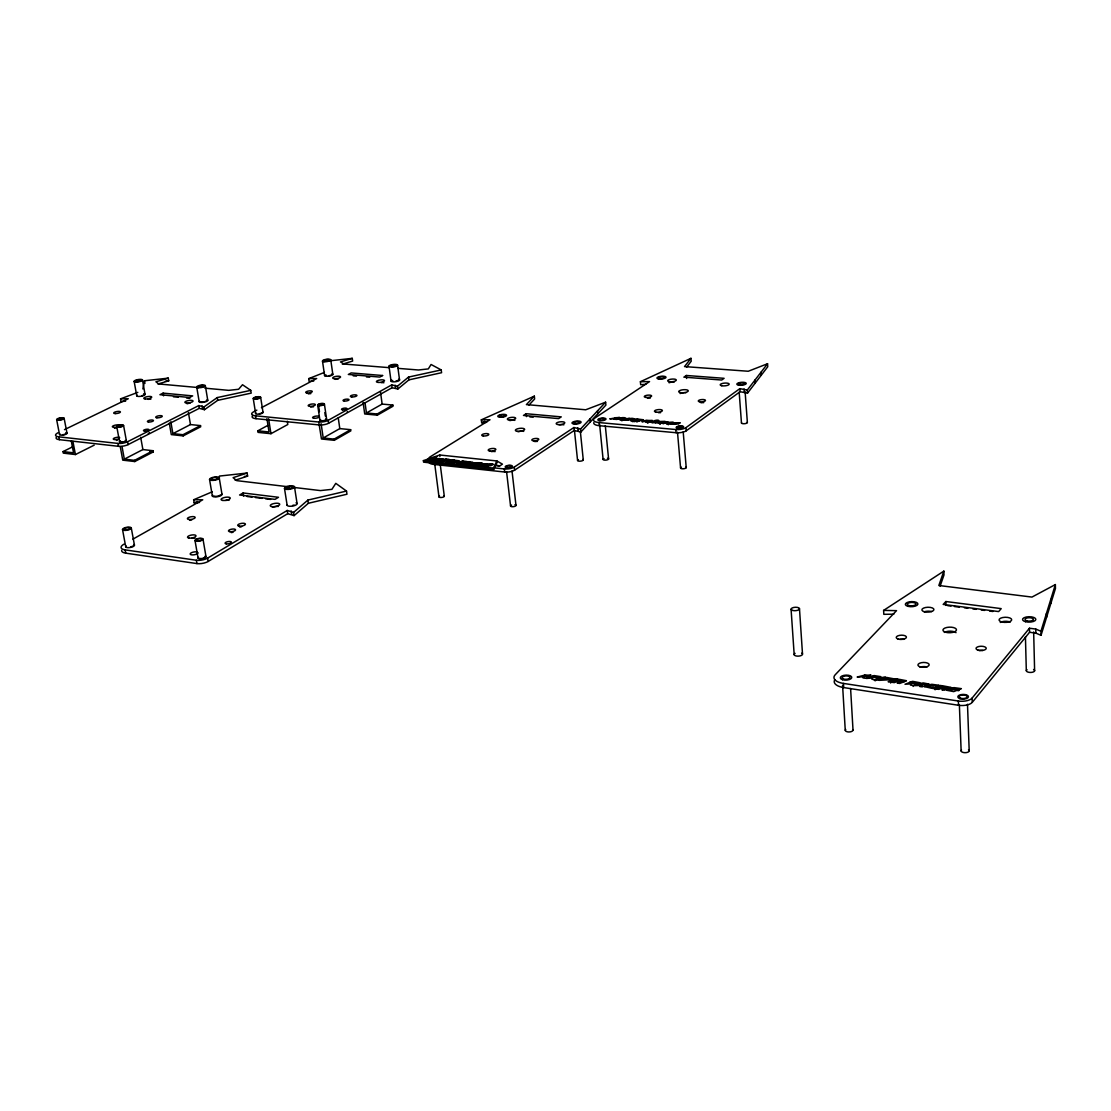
<?xml version="1.0" encoding="UTF-8"?>
<svg xmlns="http://www.w3.org/2000/svg" width="1111" height="1111" viewBox="0 0 1111 1111"><rect width="100%" height="100%" fill="white"/><g stroke="black" fill="none" stroke-linecap="round" stroke-linejoin="round"><path stroke-width="1.5" d="M462.593 463.468L464.217 464.342L462.593 463.468L466.453 462.329L471.772 462.759C475.772 463.44 467.273 459.912 466.898 462.94M467.217 462.44L467.051 461.565L462.884 461.107L460.773 461.593L460.843 462.454M458.954 461.565L458.871 460.732L454.635 460.246L452.955 461.468M491.312 464.815L491.395 465.537L493.076 464.287C486.201 463.718 475.064 466.856 490.479 465.065L487.173 466.787L484.452 466.495M446.053 460.037L445.969 459.329L442.317 459.787L438.553 461.62L444.594 460.023L449.844 460.44C453.205 461.371 447.455 457.413 444.942 459.926L445.025 460.634M432.846 460.315L436.498 459.857L434.457 461.19L432.846 460.315L436.706 459.19L443.095 459.773M443.095 459.898L443.011 459.065L438.817 458.579L437.137 459.801M481.618 463.801L481.535 463.079L477.855 463.537L474.078 465.398L479.508 464.426L479.216 462.829C477.063 464.315 468.703 461.315 469.328 464.884M468.995 464.106L474.98 464.079L475.077 464.801M219.214 479.327L219.464 476.063L247.114 473.05L247.614 476.105L235.143 480.23M142.847 388.947L144.472 380.754L168.275 378.143L168.747 380.823L157.929 384.017M834.805 679.724A15.623 6.819 -2.3 0 0 843.68 687.57L958.529 705.277A10.666 4.708 -0.7 0 0 972.264 702.346L1029.564 632.284L1035.841 633.117L1041.035 635.325L1055.45 588.483L1055.367 584.567L1031.966 597.079L938.837 585.497L943.836 571.123L883.606 610.397L883.814 614.314L893.813 614.189M1041.035 635.325L1040.938 631.256L1055.367 584.567M940.1 586.164L943.989 574.942L943.836 571.123M493.59 469.647L497.034 462.495L496.853 460.954L439.748 455.01L423.388 460.648L423.597 462.162L493.59 469.647L493.409 468.092L496.853 460.954L502.45 464.162L499.589 466.037L494.548 465.509M593.802 422.652A11.138 3.583 -5.7 0 0 599.412 425.707L676.099 432.721A7.471 2.444 -5 0 0 686.154 430.86L740.107 391.711L747.509 393.155L767.757 366.727L767.548 363.741L748.258 371.255L684.515 366.588L690.959 358.325L691.195 361.256L686.598 367.185M747.509 393.155L747.272 390.072L767.548 363.741M883.606 610.397L896.535 610.647L835.236 674.738A15.637 6.805 -2.4 0 0 843.443 683.418L958.362 701.027A10.666 4.694 -0.8 0 0 972.111 698.083L1029.453 628.229L1035.744 629.062L1040.938 631.256M945.864 601.523L943.197 604.412L998.664 611.578L1001.219 608.62L945.864 601.523L946.017 605.439M428.929 461.732A10.804 3.569 -7.3 0 0 433.748 464.412L504.7 472.022A7.235 2.444 -6.6 0 0 514.601 470.175L574.193 430.499L580.872 432.012L605.898 405.084L605.606 402.196L585.691 409.778L526.406 404.598L534.335 396.155L534.641 399.002L528.989 405.043M580.872 432.012L580.567 429.04L605.606 402.196M121.682 550.362A12.068 4.138 -10.4 0 0 125.737 553.153L196.939 563.583A8.055 2.861 -9.8 0 0 208.146 561.472L287.735 513.671L294.096 515.629L308.386 503.269L346.965 494.228L346.507 491.062L335.786 483.354L331.911 489.34L320.44 490.59L293.11 487.34M294.096 515.629L293.596 512.407L307.9 500.075L346.507 491.062M252.891 415.472A10.221 3.055 -8.6 0 0 256.002 418.68L319.163 424.93A6.805 2.083 -8.1 0 0 328.62 423.235L392.086 387.725L397.835 389.031L408.917 379.865L441.581 372.713L441.22 369.935L431.068 364.491L428.318 368.908L418.444 369.991L397.696 368.338M397.835 389.031L397.46 386.211L408.542 377.073L441.22 369.935M461.634 463.37L460.371 463.94L461.62 462.593L461.704 463.315M645.81 384.281L640.672 384.712L640.394 381.712L649.546 381.601L594.829 418.083A11.152 3.569 -5.7 0 0 599.107 422.583L675.821 429.526A7.485 2.444 -5 0 0 685.89 427.679L739.87 388.642L747.272 390.072M56.342 437.262A10.318 3 -10.1 0 0 59.369 439.678L118.502 446.316A6.874 2.055 -9.8 0 0 128.084 444.622L199.258 408.362L204.438 409.723L217.687 400.349L251.197 393.127L250.753 390.364L242.504 384.739L238.601 389.267L228.769 390.35L204.882 388.17M58.244 432.651A10.332 2.986 -10.1 0 0 58.827 436.845L117.96 443.428A6.874 2.041 -9.7 0 0 127.557 441.734L198.786 405.571L203.966 406.932L217.228 397.585L250.753 390.364M480.619 464.398L480.521 463.676C495.214 463.954 479.785 463.565 476.3 464.926L477.952 465.801L483.618 464.148M472.842 462.329L471.772 462.759M686.348 375.476L683.876 377.157L721.692 380.031L724.108 378.323L686.348 375.476L686.598 378.476M467.12 461.732L460.773 461.593M458.857 460.857L452.51 460.857L448.747 462.704M450.913 460.01L449.844 460.44M442.997 459.176L441.928 459.607M494.201 467.87L504.338 468.939A7.235 2.43 -6.6 0 0 514.24 467.106L573.887 427.527L580.567 429.04M575.012 423.569L575.109 423.499A2.889 0.93 -6 0 0 579.414 422.277A2.889 0.93 -6 0 0 575.095 421.888A2.889 0.93 -6 0 0 575.123 423.499M526.183 413.723L523.475 415.431L558.611 418.611L561.263 416.875L526.183 413.723L526.503 416.611M123.988 544.154A12.082 4.125 -10.3 0 0 125.14 549.876L196.355 560.25A8.055 2.847 -9.8 0 0 207.576 558.139L287.221 510.463L293.596 512.407M363.089 402.376L364.714 413.972L377.351 415.167L392.975 406.237L392.822 405.057L382.142 404.085L366.449 412.973L365.019 402.737M256.835 410.126L253.766 411.75A10.221 3.041 -8.6 0 0 255.558 415.82L318.732 422.013L321.468 438.998L334.3 440.317L350.812 430.874L350.632 429.665L339.799 428.596L323.218 437.984L321.107 423.694M243.142 492.965L239.587 495.006L275 499.367L278.514 497.297L243.142 492.965L243.656 496.089M366.449 412.973L377.198 413.986L392.822 405.057M323.218 437.984L334.119 439.109L350.632 429.665M132.903 539.141L202.744 499.797L193.633 499.756L194.175 502.894L199.522 502.464M318.732 422.013A6.819 2.083 -8.1 0 0 328.189 420.333L391.711 384.906L397.46 386.211M267.668 425.485L257.808 430.818L258.044 432.387L270.959 433.707L287.791 424.513L287.291 421.208M261.432 407.695L316.677 378.532L308.705 378.643L309.108 381.392L313.746 381.004M122.029 446.539L124.335 459.149L134.542 460.343L153.054 450.719L153.276 451.913L134.764 461.551L122.738 460.148L120.266 446.664M169.289 423.083L171.302 434.609L183.176 435.887L200.702 426.763L200.508 425.596L190.467 424.569L172.899 433.637L170.83 421.763M462.731 463.842L465.703 462.259L460.287 463.218M172.899 433.637L182.982 434.707L200.508 425.596M124.335 459.149L142.888 449.566L153.054 450.719M441.261 460.537L441.581 459.704L436.206 460.662L436.29 461.384M440.484 460.704L437.873 461.551L437.79 460.843M73.159 446.566L63.035 451.594L63.327 453.135L75.423 454.552L94.185 445.164M163.123 393.127L159.928 394.697L189.495 397.488L192.675 395.891L163.123 393.127L163.595 395.849M64.466 429.638L128.265 398.752L120.543 398.849L121.043 401.571L125.612 401.182M913.089 685.473L917.908 683.571L909.951 682.376L905.021 684.251L911.714 683.834L910.478 685.084L913.089 685.473L913.131 686.445M879.232 677.752L871.427 676.585L866.497 678.446L872.788 677.946L871.871 679.252L874.399 679.64L879.232 677.752L879.273 678.724M640.394 381.712L690.959 358.325M534.335 396.155L481.327 419.833L481.674 422.722L484.757 421.347M618.16 418.153L615.466 419.361L613.744 419.208L615.258 418.541L609.786 418.847L619.646 417.5L615.05 417.75M194.175 502.894L197.286 501.561M193.633 499.756L212.27 491.798M427.068 460.398L426.971 459.69L436.692 458.357L436.79 459.898M431.249 459.301L432.346 460.121L430.762 460.787L432.262 459.412L426.971 459.69M436.206 460.662L437.526 460.051L436.498 459.857M308.705 378.643L324.412 372.421M958.043 689.931L953.724 691.611L946.614 690.25L950.544 688.473L953.071 688.848L950.405 689.889L955.502 689.556L958.043 689.931L958.085 690.917M959.112 689.514L961.362 688.639L954.03 687.626L950.988 688.292L959.112 689.514L959.14 690.5M936.712 686.154L938.962 685.279L931.81 684.293L928.768 684.959L936.712 686.154L936.754 687.14M935.073 688.792L942.697 685.848L940.184 685.459L932.56 688.417L935.073 688.792L935.115 689.778M890.605 682.085L895.535 680.21L893.077 679.835L888.147 681.71L890.605 682.085L890.661 683.057M875.482 679.793L880.412 677.932L882.856 678.307L877.926 680.168L875.482 679.793L875.537 680.765M880.856 677.766L885.55 677.279L880.856 677.766L880.912 678.738M634.853 419.889C635.284 419.153 632.839 417.361 628.687 418.958L628.757 419.694M120.543 398.849L137.82 392.364M626.34 419.125C626.785 418.43 624.299 416.625 620.202 418.208M486.479 464.648L485.535 464.204M879.676 677.585L880.87 676.655L874.121 675.571L871.871 676.418L879.676 677.585L879.718 678.557M645.713 420.611L641.936 421.722L646.449 421.319L645.588 422.041L647.324 422.194L651.032 421.083L651.102 421.819M625.451 418.666L619.855 418.305L616.091 419.416L620.563 419.014L619.702 419.736L621.396 419.889L625.104 418.778L625.174 419.5M247.114 473.05L233.074 477.674L236.754 480.646L289.693 486.937M342.355 364.2L352.645 361.047L352.27 358.353L340.494 361.936L344.104 364.061L389.058 367.644M670.294 422.791L666.517 423.916L671.974 422.93L672.03 423.68L670.35 423.527M674.474 423.152L672.419 423.763L677.71 423.624C662.017 425.513 672.905 422.305 680.251 422.874L673.127 422.902M657.17 421.625L653.393 422.735L651.726 422.597L653.823 421.972L648.06 422.263L648.13 422.999M658.323 421.597L665.35 421.541L657.99 421.694L654.948 422.833L661.226 422.777L657.587 422.458L659.656 421.847M660.392 424.096L660.323 423.36L667.85 421.763L664.447 422.138L664.503 422.874M665.781 422.388L660.323 423.36M666.933 422.361C682.112 422.374 666.794 422.374 662.809 423.583L668.266 422.611M168.275 378.143L155.915 381.795L158.79 383.975L198.05 387.545M476.397 465.634L481.73 463.954L481.827 464.662L480.258 464.495L479.98 462.912L478.299 464.148M634.409 419.597L630.631 420.708L636.048 419.75L636.117 420.486L634.409 419.597L638.117 419.139L634.742 419.5L634.812 420.236M481.313 465.453L485.174 464.315L481.396 466.176L479.744 465.287L479.827 466.009M633.145 421.666L636.853 419.819L643.505 419.764L638.922 419.208L637.27 420.444M633.076 420.93L638.506 419.958M487.59 465.273L487.507 464.551L485.41 465.176L490.479 465.065M636.784 421.986L640.491 420.139M642.144 420.291L636.714 421.25M648.06 422.263C665.072 422.124 658.24 417.917 652.254 421.777M464.134 463.634L468.134 463.204L465.995 463.829L467.634 464.704L473.73 463.106L473.814 463.815L472.175 462.94M463.967 463.801L466.453 462.329M465.995 463.829L471.411 462.856L471.508 463.579M622.202 420.68L622.132 419.958L629.604 418.375L626.243 418.736L626.312 419.472M473.994 464.676L479.41 463.704M672.822 423.444L672.308 422.833M439.984 461.065L443.844 459.94L440.081 461.787L438.456 460.912M440.817 461.857L440.734 461.148L444.386 460.69M446.455 462.454L446.372 461.745L453.885 460.162L454.135 461.732M453.885 460.162L450.58 460.523L450.677 461.232M446.372 461.745L451.774 460.787L451.858 461.496M450.566 461.87L447.997 462.62L447.9 461.912M450.233 460.621L450.33 461.329L453.968 460.871M448.65 461.995L454.052 461.023M455.899 461.218L450.274 462.87L450.191 462.148M453.566 462.509L457.44 461.384L453.663 463.231L452.038 462.343L453.663 463.231M456.982 463.579L460.759 461.732M456.885 462.856L461.593 462.551M651.379 420.972L652.365 420.444L645.699 420.472L651.379 420.972L651.435 421.708M458.329 461.857L457.788 461.273M473.592 463.287L472.522 462.829L479.216 462.829M487.368 464.745L486.299 464.287L493.076 464.287M632.784 420.486L633.603 419.527L624.563 420.166L628.34 419.055L633.95 419.43M448.052 461.593L449.497 460.537L442.761 460.398L442.678 459.676L445.969 459.329M330.05 360.783L352.27 358.353M165.345 381.198L168.747 380.823M244.364 476.466L247.614 476.105M481.327 419.833L490.007 419.764L430.29 456.774A10.818 3.555 -7.3 0 0 428.554 459.19M481.674 422.722L486.618 422.319M353.229 375.824L356.534 376.101M366.449 376.921L369.755 377.198M622.132 419.958L627.534 418.986L627.604 419.722M529.836 416.917L533.183 417.222M173.441 396.794L178.357 397.252M186.565 398.03L189.856 398.335M257.808 430.818L269.029 431.971L266.918 418.583M436.692 458.357L432.262 458.579L432.36 460.968M479.98 462.912L481.535 463.079M438.414 460.079L441.664 460.412M483.702 464.87L485.271 465.037M474.98 464.079L471.606 463.718L471.703 464.44M490.562 465.787L488.909 464.898M430.665 460.079L435.123 459.024L435.206 459.732M476.3 464.926L477.952 465.801M423.388 460.648L493.409 468.092M149.846 451.524L153.276 451.913M63.035 451.594L73.548 452.816L71.312 441.164M247.017 496.506L252.072 497.131M255.447 497.547L262.168 498.381M265.543 498.797L270.598 499.422M947.697 605.662L951.058 606.092M954.405 606.523L959.432 607.175M964.459 607.828L967.82 608.259M972.847 608.911L976.194 609.342M981.221 609.995L984.582 610.425M989.609 611.078L992.956 611.508M937.934 686.334L940.448 686.709M941.67 686.89L949.752 688.112L951.016 687.376L943.933 686.029L936.295 688.973L938.823 689.362L943.753 687.445L941.225 687.07M937.49 686.515L940.003 686.89M461.579 463.218L460.565 462.398M496.867 465.217L499.589 466.037M56.633 419.611L59.536 434.554M58.827 436.845L59.369 439.678M72.895 441.317L75.423 454.552M64.132 418.291A3.805 1.069 -10 0 1 58.661 420.194A3.805 1.069 -10 0 1 58.369 418.361A3.805 1.069 -10 0 1 64.132 418.291L67.007 433.234M122.529 529.572L125.724 546.779M125.14 549.876L125.737 553.153M117.96 443.428L118.502 446.316M131.279 527.947L134.445 545.14M127.557 441.734L128.084 444.622M123.571 425.416L126.348 440.65M116.766 426.61L119.571 441.845M134.542 460.343L134.764 461.551M134.153 381.42L136.736 395.808M140.68 437.262L142.888 449.566M144.472 380.754L144.944 383.434M142.486 379.976L145.041 394.377M196.355 560.25L196.939 563.583M202.98 539.029L205.993 556.625M182.982 434.707L183.176 435.887M195.008 540.515L198.064 558.111M188.412 412.542L190.467 424.569M207.576 558.139L208.146 561.472M196.73 387.1L199.202 401.779M198.786 405.571L199.258 408.362M209.562 479.535L212.354 496.034M205.313 385.614L207.757 400.279M219.214 477.786L221.978 494.27M203.966 406.932L204.438 409.723M202.077 405.89L202.549 408.681M217.228 397.585L217.687 400.349M253.252 398.543L255.641 413.584M255.558 415.82L256.002 418.68M268.612 418.722L270.959 433.707M260.641 397.238L263.015 412.278M291.193 510.963L291.693 514.185M284.513 488.507L287.152 505.352M287.221 510.463L287.735 513.671M294.471 486.674L297.068 503.519M307.9 500.075L308.386 503.269M317.677 405.126L319.94 420.472M328.189 420.333L328.62 423.235M324.384 403.932L326.634 419.278M324.856 412.667L325.356 416.083M318.44 404.918L319.454 411.737M330.731 359.728L332.814 374.213M338.244 417.847L339.799 428.596M334.119 439.109L334.3 440.317M322.496 361.144L324.606 375.643M377.198 413.986L377.351 415.167M380.49 391.975L382.142 404.085M391.711 384.906L392.086 387.725M389.003 366.13L391.003 380.892M397.599 365.283A4.333 1.25 -7.4 0 1 390.878 367.033A4.333 1.25 -7.4 0 1 391.433 364.797A4.333 1.25 -7.4 0 1 397.599 365.283L399.557 380.059M395.21 385.211L395.585 388.017M408.542 377.073L408.917 379.865M431.818 458.676L431.915 459.385M428.568 459.857L428.665 460.565M442.261 461.315L442.345 462.023M439.748 455.01L439.928 456.51M439.595 460.093L439.692 460.801M440.192 464.134L444.289 496.117M438.817 458.579L438.901 459.287M435.387 458.912L435.47 459.621M434.359 460.468L434.457 461.19M434.637 463.245L438.984 496.909M446.705 459.412L446.803 460.121M444.594 460.023L444.678 460.732M444.192 459.843L444.483 461.398M442.317 459.787L442.414 460.496M458.426 463.023L458.524 463.745M454.635 460.246L454.718 460.954M452.358 460.01L452.608 461.579M452.121 460.676L452.205 461.398M467.55 463.995L467.634 464.704M466.051 462.148L466.148 462.87M463.718 462.634L463.801 463.356M462.884 461.107L462.981 461.829M461.898 463.398L461.995 464.106M479.771 463.593L479.855 464.315M477.452 463.356L477.536 464.065M475.55 464.842L475.633 465.565M473.23 464.592L473.314 465.315M487.298 465.37L487.382 466.092M487.09 466.065L487.173 466.787M486.604 463.773L486.687 464.495M485.938 464.398L486.021 465.106M482.299 463.162L482.382 463.87M482.771 465.44L482.854 466.162M506.574 471.744L510.574 506.102M504.338 468.939L504.7 472.022M514.24 467.106L514.601 470.175M512.004 470.925L515.976 505.283M580.386 431.832L583.275 459.912M577.803 427.888L578.123 430.86M574.484 430.735L577.567 460.454M573.887 427.527L574.193 430.499M590.094 418.819L590.399 421.763M599.621 424.36L603.092 459.329M599.107 422.583L599.412 425.707M597.565 410.806L597.857 413.736M605.314 425.68L608.592 459.01M627.882 418.889L627.951 419.625M625.896 418.847L625.965 419.569M621.396 419.889L621.466 420.625M636.853 419.819L636.922 420.555M636.395 419.639L636.464 420.375M634.728 421.083L634.798 421.805M632.284 420.861L632.353 421.597M647.324 422.194L647.394 422.93M659.503 423.291L659.573 424.027M651.838 421.152L651.907 421.888M668.197 424.069L668.253 424.805M664.1 422.236L664.17 422.972M663.628 422.055L663.698 422.805M678.529 423.388L678.599 424.124M677.502 432.221L680.571 467.953M675.821 429.526L676.099 432.721M685.89 427.679L686.154 430.86M683.196 431.86L686.223 467.606M739.87 388.642L740.107 391.711M739.176 392.239L741.468 423.027M745.106 391.669L747.37 422.472M744.106 388.961L744.328 392.044M761.049 372.185L761.257 375.212M754.994 380.045L755.216 383.087M791.088 609.356L794.184 654.712M799.476 608.606L802.503 653.976M843.443 683.418L843.68 687.57M842.582 685.362L845.263 730.33M850.595 688.501L853.012 730.038M874.399 679.64L874.454 680.599M958.362 701.027L958.529 705.277M967.487 704.263L969.195 750.647M959.362 704.61L961.14 750.967M972.111 698.083L972.264 702.346M1029.453 628.229L1029.564 632.284M1025.439 636.839L1026.314 670.558M1035.744 629.062L1035.841 633.117M1033.661 631.965L1034.619 670.78M1046.479 613.341L1046.562 617.355M1050.784 599.412L1050.867 603.384M924.283 611.814A6.027 2.458 -1.7 0 1 931.615 611.564M1000.289 622.452A6.319 2.583 -0.7 0 1 1010.274 622.104M899.896 639.353A5.097 2.139 -1.9 0 1 903.785 639.353M979.083 650.56A5.124 2.153 -0.8 0 1 982.985 650.435M920.2 667.183A5.638 2.416 -1.4 0 1 927.046 666.975M944.35 632.437A6.777 2.805 -1.3 0 1 956.029 632.673M1033.577 669.489A4.152 1.778 -0.1 0 1 1033.48 671.891A4.152 1.778 -0.1 0 1 1027.869 672.058A4.152 1.778 -0.1 0 1 1027.008 669.683M968.5 749.744A4.041 1.861 -0.3 0 1 968 752.133A4.041 1.861 -0.3 0 1 962.82 752.341A4.041 1.861 -0.3 0 1 961.529 750.022M852.859 729.594A3.875 1.778 -2.1 0 1 848.707 731.968A3.875 1.778 -2.1 0 1 845.749 729.427M801.725 653.143A4.18 1.778 -3.1 0 1 801.073 655.573A4.18 1.778 -3.1 0 1 795.42 655.754A4.18 1.778 -3.1 0 1 795.101 653.365M669.058 382.781A4.347 1.333 -5.2 0 1 674.238 382.073M647.463 398.28A3.652 1.153 -5.4 0 1 650.199 398.196M700.985 402.793A3.639 1.153 -4.9 0 1 703.749 402.64M658.545 412.723A4 1.278 -5.2 0 1 660.559 412.695M680.14 393.544A4.847 1.514 -5 0 1 683.473 392.78M684.723 392.711A4.847 1.514 -5 0 1 685.918 392.738M747.203 422.236A2.972 0.972 -4.4 0 1 744.648 423.694A2.972 0.972 -4.4 0 1 741.509 422.777M685.904 467.134A2.833 0.972 -4.9 0 1 684.918 468.495A2.833 0.972 -4.9 0 1 681.154 468.55A2.833 0.972 -4.9 0 1 681.487 467.203M607.425 458.26A2.764 0.93 -5.7 0 1 607.953 459.593A2.764 0.93 -5.7 0 1 603.898 460.01A2.764 0.93 -5.7 0 1 604.065 458.607M225.686 500.464A4.652 1.542 -9.3 0 1 229.06 500.311M272.612 507.255A4.805 1.625 -8.9 0 1 278.389 506.449M189.842 520.392A3.93 1.333 -9.7 0 1 191.772 519.906M239.809 527.197A3.888 1.347 -9.3 0 1 241.656 526.67M231.269 532.641A3.583 1.236 -9.4 0 1 233.088 532.294M191.911 538.321A4.305 1.486 -9.8 0 1 195.022 538.182M198.105 552.764A4.027 1.417 -9.9 0 1 193.092 554.903A4.027 1.417 -9.9 0 1 190.703 553.167A4.027 1.417 -9.9 0 1 196.953 551.931M294.054 505.033A3.18 1.083 -8.7 0 1 292.554 505.449M296.054 502.839A5.069 1.722 -8.7 0 1 293.457 505.922A5.069 1.722 -8.7 0 1 287.138 504.908M221.672 493.895A4.902 1.611 -9.3 0 1 217.048 496.798A4.902 1.611 -9.3 0 1 212.729 495.145M220.422 494.839A3.347 1.097 -9.3 0 1 219.117 495.756M218.367 496.006A3.347 1.097 -9.3 0 1 214.076 496.006M133.695 544.515A4.43 1.514 -10.4 0 1 133.139 546.57A4.43 1.514 -10.4 0 1 127.529 547.626A4.43 1.514 -10.4 0 1 126.154 545.932M132.612 546.112A3.027 1.028 -10.4 0 1 130.765 546.876M205.257 556.028A4.041 1.43 -9.8 0 1 204.896 557.944A4.041 1.43 -9.8 0 1 199.786 558.902A4.041 1.43 -9.8 0 1 198.397 557.319M204.966 556.625A3.083 1.083 -9.8 0 1 203.577 558.083M202.841 558.305A3.083 1.083 -9.8 0 1 199.411 558.319M335.397 379.351A3.986 1.153 -7.9 0 1 338.411 378.948M381.142 382.67A4.111 1.208 -7.6 0 1 383.92 382.767M308.33 393.919A3.347 0.986 -8.2 0 1 310.858 393.627M347.354 411.612A2.736 0.833 -7.9 0 1 347.188 411.834M310.733 407.181A3.652 1.097 -8.2 0 1 313.496 406.807M397.821 380.434A2.722 0.792 -7.5 0 1 395.78 381.198M392.627 380.934A2.722 0.792 -7.5 0 1 392.738 380.517M398.53 379.254A4.333 1.264 -7.5 0 1 398.349 381.004A4.333 1.264 -7.5 0 1 392.558 381.795A4.333 1.264 -7.5 0 1 391.739 380.17M331.939 373.754A4.194 1.194 -7.9 0 1 331.856 375.324A4.194 1.194 -7.9 0 1 326.578 376.24A4.194 1.194 -7.9 0 1 324.843 374.99M331.37 374.879A2.861 0.819 -7.9 0 1 328.425 375.782M326.12 375.601A2.861 0.819 -7.9 0 1 326.065 374.976M262.765 412.028A3.75 1.111 -8.6 0 1 259.321 414.07A3.75 1.111 -8.6 0 1 255.891 412.973M261.793 412.778A2.555 0.764 -8.6 0 1 259.391 413.695M325.926 418.875A3.416 1.042 -8.1 0 1 325.634 420.333A3.416 1.042 -8.1 0 1 321.065 420.958A3.416 1.042 -8.1 0 1 320.551 419.611M325.87 419.486A2.597 0.792 -8.1 0 1 324.718 420.361M324.106 420.527A2.597 0.792 -8.1 0 1 320.843 420.444M509.838 420.625A4.208 1.333 -6.6 0 1 514.865 420.361M559.68 424.874A4.361 1.403 -6.1 0 1 563.846 424.833M534.78 441.595A3.514 1.153 -6.4 0 1 537.418 441.456M491.479 451.621A3.875 1.278 -6.8 0 1 495.159 451.608M432.957 458.176A3.972 1.305 -7.3 0 1 434.082 457.482M434.929 457.19A3.972 1.305 -7.3 0 1 436.915 456.829M518.073 431.665A4.694 1.514 -6.5 0 1 523.684 431.374M582.886 459.468A2.861 0.972 -5.9 0 1 582.081 460.829A2.861 0.972 -5.9 0 1 578.248 461.009A2.861 0.972 -5.9 0 1 578.4 459.69M514.907 504.741A2.75 0.972 -6.6 0 1 515.31 506.144A2.75 0.972 -6.6 0 1 511.282 506.56A2.75 0.972 -6.6 0 1 511.588 505.102M443.789 495.728A2.68 0.93 -7.3 0 1 443.386 497.034A2.68 0.93 -7.3 0 1 439.789 497.395A2.68 0.93 -7.3 0 1 439.567 496.159M147.971 399.363A4.013 1.139 -9.3 0 1 150.846 399.196M187.092 403.793A4.125 1.194 -9.1 0 1 190.134 403.14M149.402 432.748A2.75 0.819 -9.5 0 1 148.277 433.443M116.433 440.414A3.43 1.014 -9.8 0 1 117.308 440.248M114.502 428.332A3.694 1.069 -9.7 0 1 116.28 427.874M119.516 438.526A3.43 1.014 -9.8 0 1 114.377 439.553A3.43 1.014 -9.8 0 1 114.572 437.942A3.43 1.014 -9.8 0 1 119.641 437.484M117.169 426.943A3.694 1.069 -9.7 0 1 112.364 426.735A3.694 1.069 -9.7 0 1 116.711 424.916A3.694 1.069 -9.7 0 1 119.266 426.055M204.438 401.626A2.736 0.792 -9 0 1 200.952 401.682M206.16 400.557A2.736 0.792 -9 0 1 206.146 400.765M206.965 399.779A4.347 1.25 -9 0 1 206.563 401.46A4.347 1.25 -9 0 1 201.063 402.432A4.347 1.25 -9 0 1 199.563 401.071M143.611 393.78A4.222 1.18 -9.4 0 1 144.277 395.28A4.222 1.18 -9.4 0 1 138.764 396.446A4.222 1.18 -9.4 0 1 137.139 395.141M143.458 395.058A2.875 0.805 -9.4 0 1 141.833 395.724M65.785 432.665A3.791 1.097 -10.1 0 1 66.243 434.082A3.791 1.097 -10.1 0 1 61.272 435.165A3.791 1.097 -10.1 0 1 59.952 433.929M65.688 433.734A2.583 0.75 -10.1 0 1 62.466 434.748M126.182 440.4A3.444 1.028 -9.7 0 1 124.599 441.9A3.444 1.028 -9.7 0 1 120.307 442.317A3.444 1.028 -9.7 0 1 120.405 440.956M125.237 440.511A2.625 0.778 -9.7 0 1 125.168 441.317M124.738 441.539A2.625 0.778 -9.7 0 1 121.599 442.136A2.625 0.778 -9.7 0 1 120.474 441.414M928.824 684.043L927.56 684.779L919.561 683.571L923.31 682.932L928.824 684.043M919.63 682.668L918.353 683.39L909.867 682.126L912.687 681.349L919.63 682.668M906.354 680.682L905.076 681.404L897.174 680.21L899.424 679.363L906.354 680.682M924.602 686.64L931.337 688.223L933.573 687.362L928.129 686.542L930.824 685.515L928.324 685.14L924.602 686.64M893.605 678.765L892.327 679.488L884.481 678.307L886.731 677.46L893.605 678.765M868.913 676.21L865.58 678.307L863.025 677.918L864.886 676.766L857.137 677.03L863.636 675.419L868.913 676.21M870.732 675.057L869.205 676.016L864.233 675.266L870.732 675.057M382.615 375.518L379.781 377.073L348.326 374.463L351.187 372.935L382.615 375.518M949.308 688.292L944.378 690.195L941.85 689.82L946.78 687.903L949.308 688.292M927.116 684.945L922.186 686.848L919.686 686.473L922.408 685.418L914.186 685.64L919.116 683.751L927.116 684.945M895.772 678.807L893.522 679.668L898.23 679.182L895.772 678.807M896.73 680.39L891.8 682.265L894.258 682.626L899.188 680.751L896.73 680.39M902.16 681.196L897.23 683.084L899.702 683.446L904.632 681.571L902.16 681.196M884.037 678.474L879.107 680.349L891.883 679.654L884.037 678.474M924.366 611.758A6.041 2.444 -1.7 0 0 933.907 609.786A6.041 2.444 -1.7 0 0 925.435 607.523A6.041 2.444 -1.7 0 0 924.366 611.758M1001.844 622.007A6.319 2.569 -0.8 0 0 1011.69 619.952A6.319 2.569 -0.8 0 0 1002.622 617.549A6.319 2.569 -0.8 0 0 1001.844 622.007M897.966 639.006A5.111 2.125 -1.9 0 0 906.34 637.589A5.111 2.125 -1.9 0 0 899.688 635.339A5.111 2.125 -1.9 0 0 897.966 639.006M978.208 650.199A5.124 2.153 -0.8 0 0 986.235 648.505A5.124 2.153 -0.8 0 0 978.93 646.477A5.124 2.153 -0.8 0 0 978.208 650.199M920.227 666.892A5.638 2.416 -1.5 0 0 929.157 665.017A5.638 2.416 -1.5 0 0 921.255 662.712A5.638 2.416 -1.5 0 0 920.227 666.892M1026.856 620.855A4.194 1.708 -0.5 0 0 1033.369 619.494A4.194 1.708 -0.5 0 0 1027.314 617.91A4.194 1.708 -0.5 0 0 1026.856 620.855M1025.495 621.702A6.68 2.708 -0.5 0 0 1035.841 619.535A6.68 2.708 -0.5 0 0 1026.203 617.022A6.68 2.708 -0.5 0 0 1025.495 621.702M907.854 606.314A6.319 2.555 -1.9 0 0 917.88 604.259A6.319 2.555 -1.9 0 0 909.062 601.898A6.319 2.555 -1.9 0 0 907.854 606.314M842.541 679.724A5.749 2.5 -2.4 0 0 851.734 677.766A5.749 2.5 -2.4 0 0 843.86 675.377A5.749 2.5 -2.4 0 0 842.541 679.724M843.332 678.932A3.916 1.708 -2.4 0 0 849.832 677.891A3.916 1.708 -2.4 0 0 844.957 676.016A3.916 1.708 -2.4 0 0 843.332 678.932M960.057 698.722A5.347 2.361 -0.7 0 0 968.459 696.916A5.347 2.361 -0.7 0 0 960.876 694.653A5.347 2.361 -0.7 0 0 960.057 698.722M960.487 698.152A4.083 1.791 -0.7 0 0 967.139 697.041A4.083 1.791 -0.7 0 0 961.779 695.083A4.083 1.791 -0.7 0 0 960.487 698.152M909.048 605.62A4.319 1.736 -1.9 0 0 915.881 604.217A4.319 1.736 -1.9 0 0 909.867 602.606A4.319 1.736 -1.9 0 0 909.048 605.62M945.78 632.298A6.791 2.805 -1.3 0 0 956.46 630.076A6.791 2.805 -1.3 0 0 946.878 627.451A6.791 2.805 -1.3 0 0 945.78 632.298M792.629 610.439A4.222 1.708 -3.3 0 0 799.448 609.05A4.222 1.708 -3.3 0 0 793.796 607.453A4.222 1.708 -3.3 0 0 792.629 610.439M669.086 381.642A4.347 1.333 -5.2 0 0 676.238 380.351A4.347 1.333 -5.2 0 0 670.669 379.254A4.347 1.333 -5.2 0 0 669.086 381.642M721.761 385.753A4.513 1.389 -4.7 0 0 729.122 384.42A4.513 1.389 -4.7 0 0 723.247 383.267A4.513 1.389 -4.7 0 0 721.761 385.753M646.005 397.419A3.666 1.139 -5.4 0 0 651.615 396.016A3.666 1.139 -5.4 0 0 646.283 395.405A3.666 1.139 -5.4 0 0 646.005 397.419M699.486 401.751A3.639 1.153 -4.9 0 0 705.429 400.654A3.639 1.153 -4.9 0 0 700.735 399.696A3.639 1.153 -4.9 0 0 699.486 401.751M655.726 412.042A4 1.278 -5.2 0 0 662.323 410.834A4 1.278 -5.2 0 0 657.24 409.751A4 1.278 -5.2 0 0 655.726 412.042M739.593 384.614A2.986 0.917 -4.6 0 0 744.453 383.726A2.986 0.917 -4.6 0 0 740.537 382.976A2.986 0.917 -4.6 0 0 739.593 384.614M738.454 385.114A4.75 1.472 -4.6 0 0 746.203 383.698A4.75 1.472 -4.6 0 0 739.954 382.503A4.75 1.472 -4.6 0 0 738.454 385.114M658.406 378.934A4.569 1.389 -5.3 0 0 665.933 377.587A4.569 1.389 -5.3 0 0 660.115 376.435A4.569 1.389 -5.3 0 0 658.406 378.934M599.954 420.736A4.097 1.305 -5.7 0 0 605.995 419.014A4.097 1.305 -5.7 0 0 599.801 418.472A4.097 1.305 -5.7 0 0 599.954 420.736M600.329 420.277A2.791 0.889 -5.7 0 0 604.676 419.236A2.791 0.889 -5.7 0 0 600.745 418.694A2.791 0.889 -5.7 0 0 600.329 420.277M677.432 428.277A3.75 1.222 -5 0 0 683.584 427.138A3.75 1.222 -5 0 0 678.779 426.082A3.75 1.222 -5 0 0 677.432 428.277M678.404 428.068A2.861 0.93 -5 0 0 682.779 426.985A2.861 0.93 -5 0 0 678.613 426.443A2.861 0.93 -5 0 0 678.404 428.068M659.379 378.532A3.125 0.944 -5.3 0 0 664.517 377.601A3.125 0.944 -5.3 0 0 660.545 376.823A3.125 0.944 -5.3 0 0 659.379 378.532M680.238 392.6A4.847 1.514 -5.1 0 0 688.195 391.155A4.847 1.514 -5.1 0 0 681.973 389.905A4.847 1.514 -5.1 0 0 680.238 392.6M222.811 500.45A4.652 1.542 -9.3 0 0 230.227 498.381A4.652 1.542 -9.3 0 0 223.978 497.603A4.652 1.542 -9.3 0 0 222.811 500.45M272.126 506.685A4.805 1.625 -8.9 0 0 279.722 504.533A4.805 1.625 -8.9 0 0 273.167 503.714A4.805 1.625 -8.9 0 0 272.126 506.685M189.398 519.517A3.93 1.319 -9.7 0 0 195.161 517.448A3.93 1.319 -9.7 0 0 189.273 517.212A3.93 1.319 -9.7 0 0 189.398 519.517M239.212 526.128A3.888 1.333 -9.3 0 0 245.406 524.364A3.888 1.333 -9.3 0 0 240.143 523.67A3.888 1.333 -9.3 0 0 239.212 526.128M229.824 531.669A3.597 1.236 -9.4 0 0 235.532 530.044A3.597 1.236 -9.4 0 0 230.713 529.391A3.597 1.236 -9.4 0 0 229.824 531.669M226.297 543.876A3.222 1.125 -9.5 0 0 231.421 542.404A3.222 1.125 -9.5 0 0 227.102 541.807A3.222 1.125 -9.5 0 0 226.297 543.876M189.064 538.071A4.305 1.486 -9.8 0 0 195.967 536.113A4.305 1.486 -9.8 0 0 190.259 535.321A4.305 1.486 -9.8 0 0 189.064 538.071M212.312 479.813A3.347 1.083 -9.3 0 0 217.673 478.355A3.347 1.083 -9.3 0 0 213.187 477.827A3.347 1.083 -9.3 0 0 212.312 479.813M211.354 480.355A4.916 1.583 -9.3 0 0 219.186 478.202A4.916 1.583 -9.3 0 0 212.632 477.424A4.916 1.583 -9.3 0 0 211.354 480.355M287.61 488.701A3.194 1.055 -8.7 0 0 292.637 487.298A3.194 1.055 -8.7 0 0 288.263 486.771A3.194 1.055 -8.7 0 0 287.61 488.701M286.485 489.368A5.083 1.68 -8.7 0 0 294.484 487.118A5.083 1.68 -8.7 0 0 287.527 486.299A5.083 1.68 -8.7 0 0 286.485 489.368M197.494 540.946A3.083 1.069 -9.7 0 0 202.035 539.307A3.083 1.069 -9.7 0 0 197.452 539.071A3.083 1.069 -9.7 0 0 197.494 540.946M196.466 541.251A4.055 1.403 -9.7 0 0 202.938 539.404A4.055 1.403 -9.7 0 0 197.564 538.668A4.055 1.403 -9.7 0 0 196.466 541.251M125.321 529.878A3.027 1.014 -10.3 0 0 129.89 528.308A3.027 1.014 -10.3 0 0 125.487 528.072A3.027 1.014 -10.3 0 0 125.321 529.878M124.043 530.364A4.444 1.486 -10.3 0 0 131.209 528.35A4.444 1.486 -10.3 0 0 125.446 527.572A4.444 1.486 -10.3 0 0 124.043 530.364M334.314 378.684A3.986 1.153 -7.9 0 0 340.549 377.06A3.986 1.153 -7.9 0 0 334.994 376.601A3.986 1.153 -7.9 0 0 334.314 378.684M378.115 382.406A4.111 1.208 -7.6 0 0 384.503 380.74A4.111 1.208 -7.6 0 0 378.684 380.254A4.111 1.208 -7.6 0 0 378.115 382.406M306.803 392.947A3.347 0.986 -8.2 0 0 312.247 391.683A3.347 0.986 -8.2 0 0 307.9 391.128A3.347 0.986 -8.2 0 0 306.803 392.947M351.743 396.946A3.319 0.986 -7.8 0 0 356.923 395.585A3.319 0.986 -7.8 0 0 352.27 395.169A3.319 0.986 -7.8 0 0 351.743 396.946M344.257 401.071A3.055 0.917 -7.9 0 0 349.021 399.821A3.055 0.917 -7.9 0 0 344.757 399.432A3.055 0.917 -7.9 0 0 344.257 401.071M342.674 409.862A2.736 0.819 -7.9 0 0 346.938 408.737A2.736 0.819 -7.9 0 0 343.118 408.376A2.736 0.819 -7.9 0 0 342.674 409.862M313.691 418.222A3.402 1.028 -8.2 0 0 319.246 416.944A3.402 1.028 -8.2 0 0 314.913 416.306A3.402 1.028 -8.2 0 0 313.691 418.222M309.608 406.32A3.652 1.097 -8.2 0 0 315.357 404.807A3.652 1.097 -8.2 0 0 310.302 404.335A3.652 1.097 -8.2 0 0 309.608 406.32M324.94 361.311A2.861 0.805 -7.9 0 0 329.439 360.158A2.861 0.805 -7.9 0 0 325.454 359.853A2.861 0.805 -7.9 0 0 324.94 361.311M324.162 361.714A4.208 1.18 -7.9 0 0 330.759 360.033A4.208 1.18 -7.9 0 0 324.912 359.575A4.208 1.18 -7.9 0 0 324.162 361.714M391.78 366.533A2.722 0.778 -7.4 0 0 396.002 365.436A2.722 0.778 -7.4 0 0 392.127 365.13A2.722 0.778 -7.4 0 0 391.78 366.533M319.315 405.348A2.611 0.778 -8.1 0 0 323.565 404.362A2.611 0.778 -8.1 0 0 320.204 403.89A2.611 0.778 -8.1 0 0 319.315 405.348M319.024 405.626A3.43 1.028 -8.1 0 0 324.398 404.21A3.43 1.028 -8.1 0 0 319.649 403.765A3.43 1.028 -8.1 0 0 319.024 405.626M255.724 398.724A2.569 0.75 -8.6 0 0 259.488 397.53A2.569 0.75 -8.6 0 0 255.627 397.432A2.569 0.75 -8.6 0 0 255.724 398.724M254.683 399.085A3.764 1.097 -8.6 0 0 260.641 397.53A3.764 1.097 -8.6 0 0 255.516 397.071A3.764 1.097 -8.6 0 0 254.683 399.085M509.338 420.069A4.222 1.333 -6.6 0 0 515.698 418.291A4.222 1.333 -6.6 0 0 509.491 417.736A4.222 1.333 -6.6 0 0 509.338 420.069M558.305 424.61A4.361 1.403 -6.1 0 0 564.805 422.763A4.361 1.403 -6.1 0 0 558.305 422.18A4.361 1.403 -6.1 0 0 558.305 424.61M483.188 435.943A3.541 1.139 -6.8 0 0 488.798 434.554A3.541 1.139 -6.8 0 0 483.896 433.887A3.541 1.139 -6.8 0 0 483.188 435.943M533.516 440.817A3.514 1.153 -6.4 0 0 538.793 439.317A3.514 1.153 -6.4 0 0 533.586 438.803A3.514 1.153 -6.4 0 0 533.516 440.817M489.965 451.08A3.875 1.278 -6.8 0 0 495.839 449.413A3.875 1.278 -6.8 0 0 490.173 448.844A3.875 1.278 -6.8 0 0 489.965 451.08M574.276 424.055A4.597 1.472 -6 0 0 581.109 422.124A4.597 1.472 -6 0 0 574.22 421.5A4.597 1.472 -6 0 0 574.276 424.055M499.867 417.236A4.43 1.389 -6.6 0 0 506.574 415.375A4.43 1.389 -6.6 0 0 500.061 414.792A4.43 1.389 -6.6 0 0 499.867 417.236M506.866 467.787A3.625 1.222 -6.6 0 0 512.338 466.203A3.625 1.222 -6.6 0 0 507.005 465.648A3.625 1.222 -6.6 0 0 506.866 467.787M507.088 467.467A2.764 0.93 -6.6 0 0 511.463 466.384A2.764 0.93 -6.6 0 0 507.658 465.801A2.764 0.93 -6.6 0 0 507.088 467.467M500.603 416.778A3.027 0.944 -6.6 0 0 505.172 415.514A3.027 0.944 -6.6 0 0 500.742 415.111A3.027 0.944 -6.6 0 0 500.603 416.778M517.573 431.374A4.694 1.514 -6.5 0 0 524.656 429.388A4.694 1.514 -6.5 0 0 517.726 428.735A4.694 1.514 -6.5 0 0 517.573 431.374M145.222 398.974A4.013 1.125 -9.3 0 0 151.693 397.335A4.013 1.125 -9.3 0 0 146.471 396.835A4.013 1.125 -9.3 0 0 145.222 398.974M186.398 402.96A4.125 1.18 -9.1 0 0 193.008 401.265A4.125 1.18 -9.1 0 0 187.551 400.738A4.125 1.18 -9.1 0 0 186.398 402.96M115.363 413.584A3.375 0.958 -9.6 0 0 120.405 411.973A3.375 0.958 -9.6 0 0 115.447 411.875A3.375 0.958 -9.6 0 0 115.363 413.584M156.859 417.792A3.333 0.972 -9.4 0 0 162.234 416.417A3.333 0.972 -9.4 0 0 157.873 415.972A3.333 0.972 -9.4 0 0 156.859 417.792M148.471 422.013A3.069 0.903 -9.4 0 0 153.429 420.736A3.069 0.903 -9.4 0 0 149.416 420.319A3.069 0.903 -9.4 0 0 148.471 422.013M144.472 431.04A2.75 0.805 -9.5 0 0 148.902 429.888A2.75 0.805 -9.5 0 0 145.319 429.513A2.75 0.805 -9.5 0 0 144.472 431.04M136.459 381.587A2.889 0.792 -9.3 0 0 141.125 380.42A2.889 0.792 -9.3 0 0 137.375 380.087A2.889 0.792 -9.3 0 0 136.459 381.587M135.598 382.003A4.236 1.153 -9.3 0 0 142.43 380.295A4.236 1.153 -9.3 0 0 136.931 379.795A4.236 1.153 -9.3 0 0 135.598 382.003M199.313 387.211A2.736 0.764 -8.9 0 0 203.688 386.1A2.736 0.764 -8.9 0 0 200.049 385.767A2.736 0.764 -8.9 0 0 199.313 387.211M198.3 387.711A4.361 1.222 -8.9 0 0 205.271 385.934A4.361 1.222 -8.9 0 0 199.48 385.42A4.361 1.222 -8.9 0 0 198.3 387.711M118.808 426.888A2.639 0.764 -9.7 0 0 122.766 425.624A2.639 0.764 -9.7 0 0 118.933 425.527A2.639 0.764 -9.7 0 0 118.808 426.888M117.933 427.124A3.458 1 -9.7 0 0 123.515 425.68A3.458 1 -9.7 0 0 119.071 425.221A3.458 1 -9.7 0 0 117.933 427.124M58.98 419.791A2.597 0.736 -10 0 0 62.938 418.583A2.597 0.736 -10 0 0 59.244 418.472A2.597 0.736 -10 0 0 58.98 419.791"/></g></svg>
